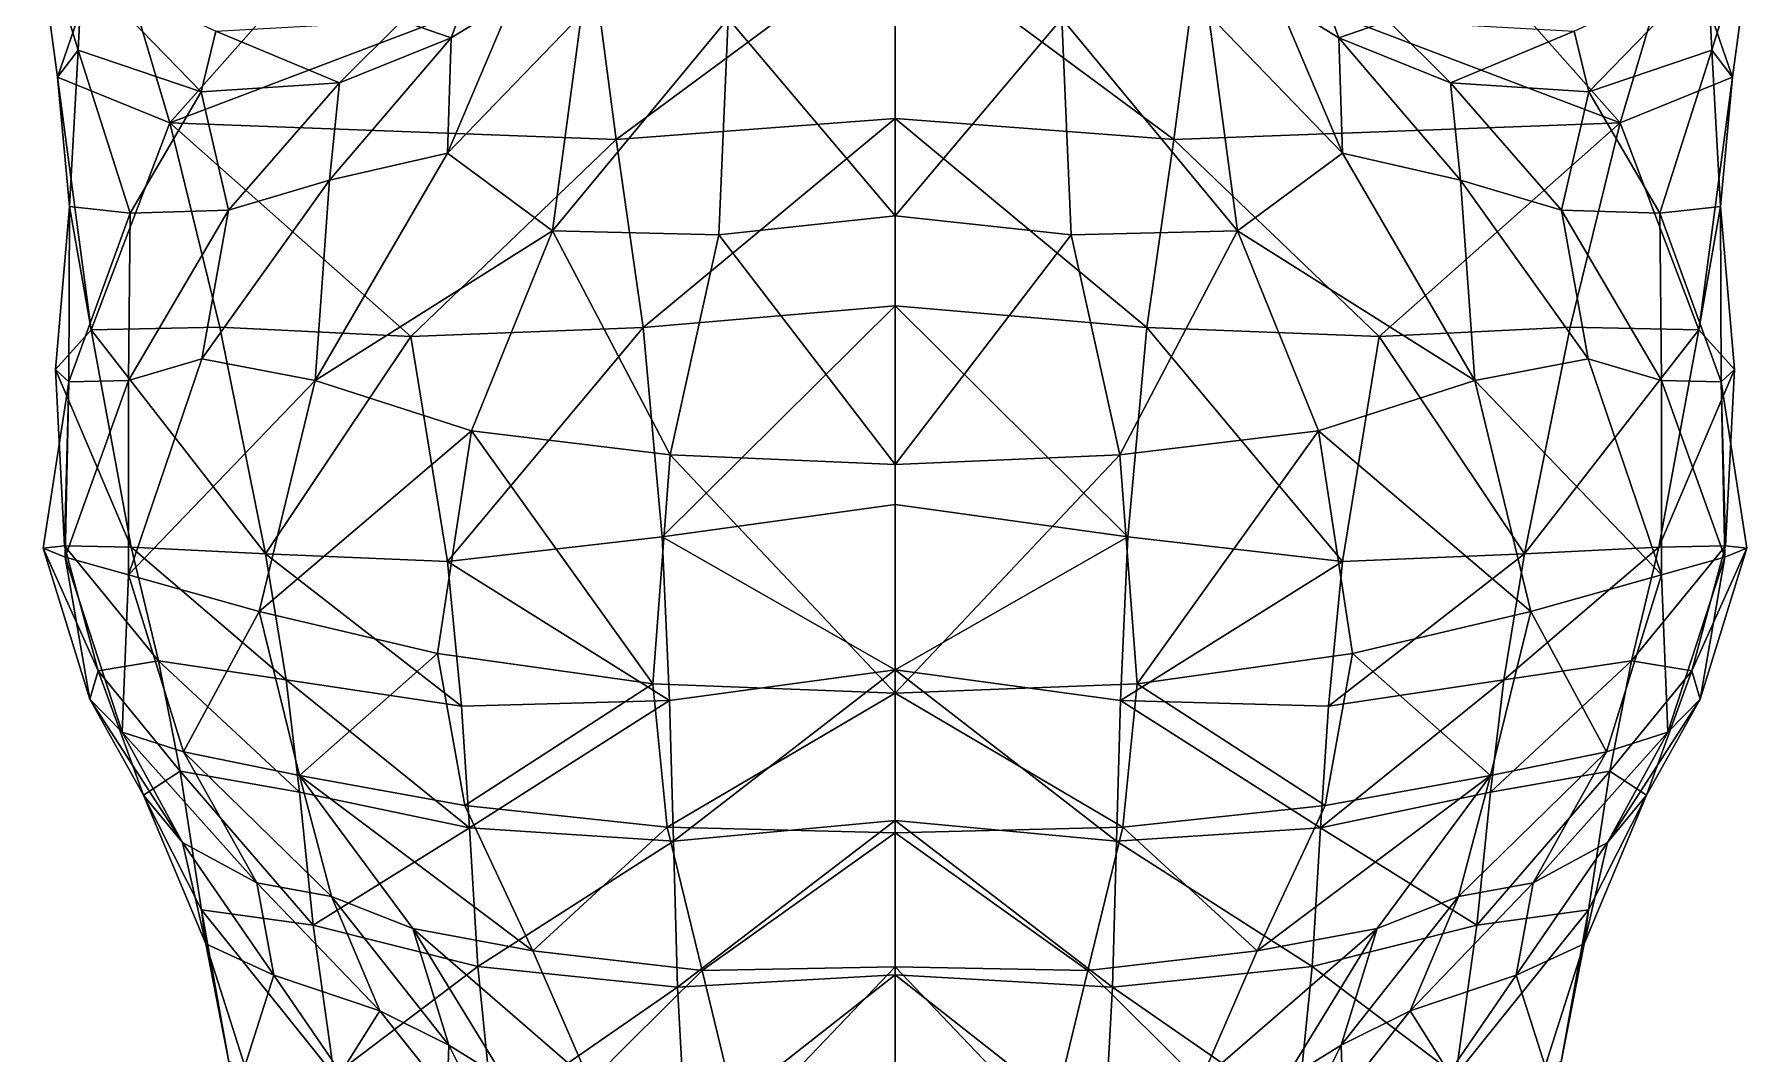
# Model space of a CAD drawing. Extents: x -1.07 to 1.07, y -3.15 to 5.89.
# Drawn here: x -0.921 to 0.921, y 0.252 to 1.342 of the extents above; entities that cross this region are included whole.
import ezdxf

# ---------------------------------------------------------------- set-up
doc = ezdxf.new("R2010")
doc.units = 0
doc.layers.add('TRICERTP$LWO', color=1, linetype='CONTINUOUS')

msp = doc.modelspace()

# ---------------------------------------------------------------- linework, layer by layer
at = {"layer": 'TRICERTP$LWO'}
for points in [[(-0.9211, 1.4781, 2.5135), (-0.8965, 1.2962, 2.5491), (-0.8395, 1.4611, 2.6532)], [(-0.8743, 1.3252, 2.342), (-0.9211, 1.4781, 2.5135), (-0.8701, 1.4118, 2.3186)], [(-0.9211, 1.4781, 2.5135), (-0.8743, 1.3252, 2.342), (-0.8965, 1.2962, 2.5491)], [(0.8965, 1.2962, 2.5491), (0.9211, 1.4781, 2.5135), (0.8395, 1.4611, 2.6532)], [(0.9211, 1.4781, 2.5135), (0.8743, 1.3252, 2.342), (0.8701, 1.4118, 2.3186)], [(0.8743, 1.3252, 2.342), (0.9211, 1.4781, 2.5135), (0.8965, 1.2962, 2.5491)], [(-0.7762, 1.2474, 2.7831), (-0.8395, 1.4611, 2.6532), (-0.8965, 1.2962, 2.5491)], [(-0.8395, 1.4611, 2.6532), (-0.7762, 1.2474, 2.7831), (-0.622, 1.4213, 2.8387)], [(0.7762, 1.2474, 2.7831), (0.8395, 1.4611, 2.6532), (0.622, 1.4213, 2.8387)], [(0.8395, 1.4611, 2.6532), (0.7762, 1.2474, 2.7831), (0.8965, 1.2962, 2.5491)], [(-0.4384, 1.438, 1.5993), (-0.475, 1.3384, 1.6685), (-0.5278, 1.3567, 1.8203)], [(-0.4094, 1.3787, 1.56), (-0.475, 1.3384, 1.6685), (-0.4384, 1.438, 1.5993)], [(-0.3233, 1.4193, 3.1786), (-0.2984, 1.2297, 3.2164), (0, 1.4505, 3.3554)], [(0, 1.2522, 3.3658), (0, 1.4505, 3.3554), (-0.2984, 1.2297, 3.2164)], [(0, 1.4505, 3.3554), (0, 1.2522, 3.3658), (0.2984, 1.2297, 3.2164)], [(0.2984, 1.2297, 3.2164), (0.3233, 1.4193, 3.1786), (0, 1.4505, 3.3554)], [(0.475, 1.3384, 1.6685), (0.4094, 1.3787, 1.56), (0.4384, 1.438, 1.5993)], [(0.475, 1.3384, 1.6685), (0.4384, 1.438, 1.5993), (0.5278, 1.3567, 1.8203)], [(-0.622, 1.4213, 2.8387), (-0.7762, 1.2474, 2.7831), (-0.3233, 1.4193, 3.1786)], [(-0.2984, 1.2297, 3.2164), (-0.3233, 1.4193, 3.1786), (-0.7762, 1.2474, 2.7831)], [(0.3233, 1.4193, 3.1786), (0.2984, 1.2297, 3.2164), (0.7762, 1.2474, 2.7831)], [(0.7762, 1.2474, 2.7831), (0.622, 1.4213, 2.8387), (0.3233, 1.4193, 3.1786)], [(-0.7427, 1.2807, 2.1029), (-0.8743, 1.3252, 2.342), (-0.8701, 1.4118, 2.3186)], [(-0.7268, 1.3456, 2.0397), (-0.7427, 1.2807, 2.1029), (-0.8701, 1.4118, 2.3186)], [(0, 1.405, 1.1577), (0, 1.1479, 1.1016), (-0.1786, 1.359, 1.2535)], [(0, 1.1479, 1.1016), (0, 1.405, 1.1577), (0.1786, 1.359, 1.2535)], [(0.7427, 1.2807, 2.1029), (0.7268, 1.3456, 2.0397), (0.8701, 1.4118, 2.3186)], [(0.8743, 1.3252, 2.342), (0.7427, 1.2807, 2.1029), (0.8701, 1.4118, 2.3186)], [(-0.4094, 1.3787, 1.56), (-0.4788, 1.2149, 1.5448), (-0.475, 1.3384, 1.6685)], [(-0.4094, 1.3787, 1.56), (-0.3357, 1.3634, 1.42), (-0.4788, 1.2149, 1.5448)], [(-0.3666, 1.132, 1.3285), (-0.4788, 1.2149, 1.5448), (-0.3357, 1.3634, 1.42)], [(-0.3357, 1.3634, 1.42), (-0.1786, 1.359, 1.2535), (-0.3666, 1.132, 1.3285)], [(0.1786, 1.359, 1.2535), (0.3357, 1.3634, 1.42), (0.3666, 1.132, 1.3285)], [(0.3357, 1.3634, 1.42), (0.4094, 1.3787, 1.56), (0.4788, 1.2149, 1.5448)], [(0.4788, 1.2149, 1.5448), (0.3666, 1.132, 1.3285), (0.3357, 1.3634, 1.42)], [(0.4788, 1.2149, 1.5448), (0.4094, 1.3787, 1.56), (0.475, 1.3384, 1.6685)], [(-0.5944, 1.2901, 1.8631), (-0.7427, 1.2807, 2.1029), (-0.7268, 1.3456, 2.0397)], [(-0.5278, 1.3567, 1.8203), (-0.5944, 1.2901, 1.8631), (-0.7268, 1.3456, 2.0397)], [(-0.475, 1.3384, 1.6685), (-0.5944, 1.2901, 1.8631), (-0.5278, 1.3567, 1.8203)], [(-0.1886, 1.1277, 1.1713), (-0.3666, 1.132, 1.3285), (-0.1786, 1.359, 1.2535)], [(-0.1886, 1.1277, 1.1713), (-0.1786, 1.359, 1.2535), (0, 1.1479, 1.1016)], [(0.1786, 1.359, 1.2535), (0.1886, 1.1277, 1.1713), (0, 1.1479, 1.1016)], [(0.3666, 1.132, 1.3285), (0.1886, 1.1277, 1.1713), (0.1786, 1.359, 1.2535)], [(0.5944, 1.2901, 1.8631), (0.475, 1.3384, 1.6685), (0.5278, 1.3567, 1.8203)], [(0.5944, 1.2901, 1.8631), (0.5278, 1.3567, 1.8203), (0.7268, 1.3456, 2.0397)], [(0.7427, 1.2807, 2.1029), (0.5944, 1.2901, 1.8631), (0.7268, 1.3456, 2.0397)], [(-0.475, 1.3384, 1.6685), (-0.6052, 1.1863, 1.7275), (-0.5944, 1.2901, 1.8631)], [(-0.4788, 1.2149, 1.5448), (-0.6052, 1.1863, 1.7275), (-0.475, 1.3384, 1.6685)], [(0.6052, 1.1863, 1.7275), (0.475, 1.3384, 1.6685), (0.5944, 1.2901, 1.8631)], [(0.6052, 1.1863, 1.7275), (0.4788, 1.2149, 1.5448), (0.475, 1.3384, 1.6685)], [(-0.8834, 1.1579, 2.3884), (-0.8965, 1.2962, 2.5491), (-0.8743, 1.3252, 2.342)], [(-0.8186, 1.151, 2.1633), (-0.8834, 1.1579, 2.3884), (-0.8743, 1.3252, 2.342)], [(-0.7427, 1.2807, 2.1029), (-0.8186, 1.151, 2.1633), (-0.8743, 1.3252, 2.342)], [(0.8186, 1.151, 2.1633), (0.7427, 1.2807, 2.1029), (0.8743, 1.3252, 2.342)], [(0.8834, 1.1579, 2.3884), (0.8186, 1.151, 2.1633), (0.8743, 1.3252, 2.342)], [(0.8965, 1.2962, 2.5491), (0.8834, 1.1579, 2.3884), (0.8743, 1.3252, 2.342)], [(-0.8965, 1.2962, 2.5491), (-0.8603, 1.026, 2.6051), (-0.7762, 1.2474, 2.7831)], [(-0.8965, 1.2962, 2.5491), (-0.8834, 1.1579, 2.3884), (-0.8603, 1.026, 2.6051)], [(-0.5944, 1.2901, 1.8631), (-0.7132, 1.154, 1.9444), (-0.7427, 1.2807, 2.1029)], [(-0.6052, 1.1863, 1.7275), (-0.7132, 1.154, 1.9444), (-0.5944, 1.2901, 1.8631)], [(0.7132, 1.154, 1.9444), (0.5944, 1.2901, 1.8631), (0.7427, 1.2807, 2.1029)], [(0.7132, 1.154, 1.9444), (0.6052, 1.1863, 1.7275), (0.5944, 1.2901, 1.8631)], [(0.8603, 1.026, 2.6051), (0.8965, 1.2962, 2.5491), (0.7762, 1.2474, 2.7831)], [(0.8834, 1.1579, 2.3884), (0.8965, 1.2962, 2.5491), (0.8603, 1.026, 2.6051)], [(-0.7132, 1.154, 1.9444), (-0.8186, 1.151, 2.1633), (-0.7427, 1.2807, 2.1029)], [(0.8186, 1.151, 2.1633), (0.7132, 1.154, 1.9444), (0.7427, 1.2807, 2.1029)], [(-0.7226, 1.0289, 2.7934), (-0.7762, 1.2474, 2.7831), (-0.8603, 1.026, 2.6051)], [(-0.7762, 1.2474, 2.7831), (-0.5181, 1.0189, 3.001), (-0.2984, 1.2297, 3.2164)], [(-0.5181, 1.0189, 3.001), (-0.7762, 1.2474, 2.7831), (-0.7226, 1.0289, 2.7934)], [(-0.2984, 1.2297, 3.2164), (-0.2696, 1.0284, 3.2414), (0, 1.2522, 3.3658)], [(0, 1.2522, 3.3658), (-0.2696, 1.0284, 3.2414), (0, 1.0519, 3.3573)], [(0.2696, 1.0284, 3.2414), (0.2984, 1.2297, 3.2164), (0, 1.2522, 3.3658)], [(0.2696, 1.0284, 3.2414), (0, 1.2522, 3.3658), (0, 1.0519, 3.3573)], [(0.5181, 1.0189, 3.001), (0.7762, 1.2474, 2.7831), (0.2984, 1.2297, 3.2164)], [(0.7762, 1.2474, 2.7831), (0.5181, 1.0189, 3.001), (0.7226, 1.0289, 2.7934)], [(0.7762, 1.2474, 2.7831), (0.7226, 1.0289, 2.7934), (0.8603, 1.026, 2.6051)], [(-0.2696, 1.0284, 3.2414), (-0.2984, 1.2297, 3.2164), (-0.5181, 1.0189, 3.001)], [(0.2984, 1.2297, 3.2164), (0.2696, 1.0284, 3.2414), (0.5181, 1.0189, 3.001)], [(-0.4788, 1.2149, 1.5448), (-0.6207, 0.9719, 1.5818), (-0.6052, 1.1863, 1.7275)], [(-0.4788, 1.2149, 1.5448), (-0.3666, 1.132, 1.3285), (-0.6207, 0.9719, 1.5818)], [(0.3666, 1.132, 1.3285), (0.4788, 1.2149, 1.5448), (0.6207, 0.9719, 1.5818)], [(0.6207, 0.9719, 1.5818), (0.4788, 1.2149, 1.5448), (0.6052, 1.1863, 1.7275)], [(-0.6052, 1.1863, 1.7275), (-0.7419, 0.9951, 1.8158), (-0.7132, 1.154, 1.9444)], [(-0.6207, 0.9719, 1.5818), (-0.7419, 0.9951, 1.8158), (-0.6052, 1.1863, 1.7275)], [(0.7419, 0.9951, 1.8158), (0.6052, 1.1863, 1.7275), (0.7132, 1.154, 1.9444)], [(0.7419, 0.9951, 1.8158), (0.6207, 0.9719, 1.5818), (0.6052, 1.1863, 1.7275)], [(-0.8984, 0.9836, 2.4269), (-0.8603, 1.026, 2.6051), (-0.8834, 1.1579, 2.3884)], [(-0.8841, 0.9704, 2.2298), (-0.8984, 0.9836, 2.4269), (-0.8834, 1.1579, 2.3884)], [(-0.8186, 1.151, 2.1633), (-0.8841, 0.9704, 2.2298), (-0.8834, 1.1579, 2.3884)], [(-0.8205, 0.9717, 2.0181), (-0.8841, 0.9704, 2.2298), (-0.8186, 1.151, 2.1633)], [(-0.7132, 1.154, 1.9444), (-0.8205, 0.9717, 2.0181), (-0.8186, 1.151, 2.1633)], [(-0.7419, 0.9951, 1.8158), (-0.8205, 0.9717, 2.0181), (-0.7132, 1.154, 1.9444)], [(0, 1.1479, 1.1016), (0, 0.8821, 1.0561), (-0.1886, 1.1277, 1.1713)], [(0, 0.8821, 1.0561), (0, 1.1479, 1.1016), (0.1886, 1.1277, 1.1713)], [(0.8205, 0.9717, 2.0181), (0.7132, 1.154, 1.9444), (0.8186, 1.151, 2.1633)], [(0.8205, 0.9717, 2.0181), (0.7419, 0.9951, 1.8158), (0.7132, 1.154, 1.9444)], [(0.8841, 0.9704, 2.2298), (0.8186, 1.151, 2.1633), (0.8834, 1.1579, 2.3884)], [(0.8841, 0.9704, 2.2298), (0.8205, 0.9717, 2.0181), (0.8186, 1.151, 2.1633)], [(0.8603, 1.026, 2.6051), (0.8984, 0.9836, 2.4269), (0.8834, 1.1579, 2.3884)], [(0.8984, 0.9836, 2.4269), (0.8841, 0.9704, 2.2298), (0.8834, 1.1579, 2.3884)], [(-0.4533, 0.918, 1.3143), (-0.6207, 0.9719, 1.5818), (-0.3666, 1.132, 1.3285)], [(-0.2407, 0.8923, 1.1287), (-0.4533, 0.918, 1.3143), (-0.3666, 1.132, 1.3285)], [(-0.1886, 1.1277, 1.1713), (-0.2407, 0.8923, 1.1287), (-0.3666, 1.132, 1.3285)], [(-0.2407, 0.8923, 1.1287), (-0.1886, 1.1277, 1.1713), (0, 0.8821, 1.0561)], [(0.1886, 1.1277, 1.1713), (0.2407, 0.8923, 1.1287), (0, 0.8821, 1.0561)], [(0.2407, 0.8923, 1.1287), (0.1886, 1.1277, 1.1713), (0.3666, 1.132, 1.3285)], [(0.4533, 0.918, 1.3143), (0.2407, 0.8923, 1.1287), (0.3666, 1.132, 1.3285)], [(0.6207, 0.9719, 1.5818), (0.4533, 0.918, 1.3143), (0.3666, 1.132, 1.3285)], [(-0.2696, 1.0284, 3.2414), (-0.2493, 0.8045, 3.2515), (0, 1.0519, 3.3573)], [(0, 0.8391, 3.341), (0, 1.0519, 3.3573), (-0.2493, 0.8045, 3.2515)], [(0, 1.0519, 3.3573), (0, 0.8391, 3.341), (0.2493, 0.8045, 3.2515)], [(0.2493, 0.8045, 3.2515), (0.2696, 1.0284, 3.2414), (0, 1.0519, 3.3573)], [(-0.8603, 1.026, 2.6051), (-0.8984, 0.9836, 2.4269), (-0.8175, 0.7935, 2.6292)], [(-0.7226, 1.0289, 2.7934), (-0.8603, 1.026, 2.6051), (-0.6736, 0.7863, 2.8288)], [(-0.8603, 1.026, 2.6051), (-0.8175, 0.7935, 2.6292), (-0.6736, 0.7863, 2.8288)], [(-0.7226, 1.0289, 2.7934), (-0.6736, 0.7863, 2.8288), (-0.5181, 1.0189, 3.001)], [(-0.5181, 1.0189, 3.001), (-0.6736, 0.7863, 2.8288), (-0.479, 0.7783, 3.0394)], [(-0.5181, 1.0189, 3.001), (-0.479, 0.7783, 3.0394), (-0.2696, 1.0284, 3.2414)], [(-0.2493, 0.8045, 3.2515), (-0.2696, 1.0284, 3.2414), (-0.479, 0.7783, 3.0394)], [(0.2696, 1.0284, 3.2414), (0.2493, 0.8045, 3.2515), (0.479, 0.7783, 3.0394)], [(0.479, 0.7783, 3.0394), (0.5181, 1.0189, 3.001), (0.2696, 1.0284, 3.2414)], [(0.6736, 0.7863, 2.8288), (0.5181, 1.0189, 3.001), (0.479, 0.7783, 3.0394)], [(0.6736, 0.7863, 2.8288), (0.7226, 1.0289, 2.7934), (0.5181, 1.0189, 3.001)], [(0.8603, 1.026, 2.6051), (0.7226, 1.0289, 2.7934), (0.6736, 0.7863, 2.8288)], [(0.8175, 0.7935, 2.6292), (0.8603, 1.026, 2.6051), (0.6736, 0.7863, 2.8288)], [(0.8984, 0.9836, 2.4269), (0.8603, 1.026, 2.6051), (0.8175, 0.7935, 2.6292)], [(-0.7419, 0.9951, 1.8158), (-0.8204, 0.7639, 1.8485), (-0.8205, 0.9717, 2.0181)], [(-0.7419, 0.9951, 1.8158), (-0.6207, 0.9719, 1.5818), (-0.8204, 0.7639, 1.8485)], [(0.6207, 0.9719, 1.5818), (0.7419, 0.9951, 1.8158), (0.8204, 0.7639, 1.8485)], [(0.8204, 0.7639, 1.8485), (0.7419, 0.9951, 1.8158), (0.8205, 0.9717, 2.0181)], [(-0.8888, 0.7952, 2.45), (-0.8175, 0.7935, 2.6292), (-0.8984, 0.9836, 2.4269)], [(-0.8984, 0.9836, 2.4269), (-0.8841, 0.9704, 2.2298), (-0.8888, 0.7952, 2.45)], [(0.8175, 0.7935, 2.6292), (0.8888, 0.7952, 2.45), (0.8984, 0.9836, 2.4269)], [(0.8841, 0.9704, 2.2298), (0.8984, 0.9836, 2.4269), (0.8888, 0.7952, 2.45)], [(-0.9116, 0.7924, 2.259), (-0.8888, 0.7952, 2.45), (-0.8841, 0.9704, 2.2298)], [(-0.888, 0.7829, 2.0579), (-0.9116, 0.7924, 2.259), (-0.8841, 0.9704, 2.2298)], [(-0.8205, 0.9717, 2.0181), (-0.888, 0.7829, 2.0579), (-0.8841, 0.9704, 2.2298)], [(-0.8204, 0.7639, 1.8485), (-0.888, 0.7829, 2.0579), (-0.8205, 0.9717, 2.0181)], [(-0.6806, 0.7249, 1.5701), (-0.8204, 0.7639, 1.8485), (-0.6207, 0.9719, 1.5818)], [(-0.6207, 0.9719, 1.5818), (-0.4533, 0.918, 1.3143), (-0.6806, 0.7249, 1.5701)], [(0.4533, 0.918, 1.3143), (0.6207, 0.9719, 1.5818), (0.6806, 0.7249, 1.5701)], [(0.8204, 0.7639, 1.8485), (0.6806, 0.7249, 1.5701), (0.6207, 0.9719, 1.5818)], [(0.888, 0.7829, 2.0579), (0.8204, 0.7639, 1.8485), (0.8205, 0.9717, 2.0181)], [(0.888, 0.7829, 2.0579), (0.8205, 0.9717, 2.0181), (0.8841, 0.9704, 2.2298)], [(0.8888, 0.7952, 2.45), (0.9116, 0.7924, 2.259), (0.8841, 0.9704, 2.2298)], [(0.9116, 0.7924, 2.259), (0.888, 0.7829, 2.0579), (0.8841, 0.9704, 2.2298)], [(-0.4898, 0.6799, 1.306), (-0.6806, 0.7249, 1.5701), (-0.4533, 0.918, 1.3143)], [(-0.2592, 0.6474, 1.1144), (-0.4898, 0.6799, 1.306), (-0.4533, 0.918, 1.3143)], [(-0.2407, 0.8923, 1.1287), (-0.2592, 0.6474, 1.1144), (-0.4533, 0.918, 1.3143)], [(0.2592, 0.6474, 1.1144), (0.2407, 0.8923, 1.1287), (0.4533, 0.918, 1.3143)], [(0.4898, 0.6799, 1.306), (0.2592, 0.6474, 1.1144), (0.4533, 0.918, 1.3143)], [(0.6806, 0.7249, 1.5701), (0.4898, 0.6799, 1.306), (0.4533, 0.918, 1.3143)], [(0, 0.6376, 1.0419), (-0.2592, 0.6474, 1.1144), (-0.2407, 0.8923, 1.1287)], [(0, 0.8821, 1.0561), (0, 0.6376, 1.0419), (-0.2407, 0.8923, 1.1287)], [(0, 0.6376, 1.0419), (0, 0.8821, 1.0561), (0.2407, 0.8923, 1.1287)], [(0.2592, 0.6474, 1.1144), (0, 0.6376, 1.0419), (0.2407, 0.8923, 1.1287)], [(0, 0.8391, 3.341), (-0.2493, 0.8045, 3.2515), (0, 0.6623, 3.3029)], [(0.2493, 0.8045, 3.2515), (0, 0.8391, 3.341), (0, 0.6623, 3.3029)], [(-0.8888, 0.7952, 2.45), (-0.9116, 0.7924, 2.259), (-0.8528, 0.6614, 2.4249)], [(-0.9116, 0.7924, 2.259), (-0.8616, 0.6312, 2.2166), (-0.8528, 0.6614, 2.4249)], [(-0.9116, 0.7924, 2.259), (-0.888, 0.7829, 2.0579), (-0.8616, 0.6312, 2.2166)], [(-0.8175, 0.7935, 2.6292), (-0.8888, 0.7952, 2.45), (-0.7882, 0.6721, 2.619)], [(-0.8888, 0.7952, 2.45), (-0.8528, 0.6614, 2.4249), (-0.7882, 0.6721, 2.619)], [(-0.6736, 0.7863, 2.8288), (-0.8175, 0.7935, 2.6292), (-0.6515, 0.6517, 2.8194)], [(-0.8175, 0.7935, 2.6292), (-0.7882, 0.6721, 2.619), (-0.6515, 0.6517, 2.8194)], [(-0.2493, 0.8045, 3.2515), (-0.479, 0.7783, 3.0394), (-0.2414, 0.6296, 3.2267)], [(-0.2414, 0.6296, 3.2267), (0, 0.6623, 3.3029), (-0.2493, 0.8045, 3.2515)], [(0, 0.6623, 3.3029), (0.2414, 0.6296, 3.2267), (0.2493, 0.8045, 3.2515)], [(0.479, 0.7783, 3.0394), (0.2493, 0.8045, 3.2515), (0.2414, 0.6296, 3.2267)], [(0.8175, 0.7935, 2.6292), (0.6736, 0.7863, 2.8288), (0.6515, 0.6517, 2.8194)], [(0.7882, 0.6721, 2.619), (0.8175, 0.7935, 2.6292), (0.6515, 0.6517, 2.8194)], [(0.8888, 0.7952, 2.45), (0.8175, 0.7935, 2.6292), (0.7882, 0.6721, 2.619)], [(0.8528, 0.6614, 2.4249), (0.8888, 0.7952, 2.45), (0.7882, 0.6721, 2.619)], [(0.9116, 0.7924, 2.259), (0.8888, 0.7952, 2.45), (0.8528, 0.6614, 2.4249)], [(0.8616, 0.6312, 2.2166), (0.9116, 0.7924, 2.259), (0.8528, 0.6614, 2.4249)], [(0.888, 0.7829, 2.0579), (0.9116, 0.7924, 2.259), (0.8616, 0.6312, 2.2166)], [(-0.888, 0.7829, 2.0579), (-0.8271, 0.5956, 2.0065), (-0.8616, 0.6312, 2.2166)], [(-0.888, 0.7829, 2.0579), (-0.8204, 0.7639, 1.8485), (-0.8271, 0.5956, 2.0065)], [(-0.479, 0.7783, 3.0394), (-0.6736, 0.7863, 2.8288), (-0.4639, 0.6234, 3.0282)], [(-0.6736, 0.7863, 2.8288), (-0.6515, 0.6517, 2.8194), (-0.4639, 0.6234, 3.0282)], [(-0.479, 0.7783, 3.0394), (-0.4639, 0.6234, 3.0282), (-0.2414, 0.6296, 3.2267)], [(0.4639, 0.6234, 3.0282), (0.479, 0.7783, 3.0394), (0.2414, 0.6296, 3.2267)], [(0.6736, 0.7863, 2.8288), (0.479, 0.7783, 3.0394), (0.4639, 0.6234, 3.0282)], [(0.6515, 0.6517, 2.8194), (0.6736, 0.7863, 2.8288), (0.4639, 0.6234, 3.0282)], [(0.8204, 0.7639, 1.8485), (0.888, 0.7829, 2.0579), (0.8271, 0.5956, 2.0065)], [(0.8271, 0.5956, 2.0065), (0.888, 0.7829, 2.0579), (0.8616, 0.6312, 2.2166)], [(-0.8204, 0.7639, 1.8485), (-0.7616, 0.5748, 1.8112), (-0.8271, 0.5956, 2.0065)], [(-0.8204, 0.7639, 1.8485), (-0.6806, 0.7249, 1.5701), (-0.7616, 0.5748, 1.8112)], [(0.6806, 0.7249, 1.5701), (0.8204, 0.7639, 1.8485), (0.7616, 0.5748, 1.8112)], [(0.7616, 0.5748, 1.8112), (0.8204, 0.7639, 1.8485), (0.8271, 0.5956, 2.0065)], [(-0.6372, 0.5493, 1.5651), (-0.7616, 0.5748, 1.8112), (-0.6806, 0.7249, 1.5701)], [(-0.6806, 0.7249, 1.5701), (-0.4898, 0.6799, 1.306), (-0.6372, 0.5493, 1.5651)], [(0.4898, 0.6799, 1.306), (0.6806, 0.7249, 1.5701), (0.6372, 0.5493, 1.5651)], [(0.7616, 0.5748, 1.8112), (0.6372, 0.5493, 1.5651), (0.6806, 0.7249, 1.5701)], [(-0.7882, 0.6721, 2.619), (-0.8528, 0.6614, 2.4249), (-0.7652, 0.554, 2.5889)], [(-0.6515, 0.6517, 2.8194), (-0.7882, 0.6721, 2.619), (-0.6372, 0.5316, 2.7875)], [(-0.7882, 0.6721, 2.619), (-0.7652, 0.554, 2.5889), (-0.6372, 0.5316, 2.7875)], [(-0.4604, 0.5174, 1.3178), (-0.6372, 0.5493, 1.5651), (-0.4898, 0.6799, 1.306)], [(-0.4898, 0.6799, 1.306), (-0.2592, 0.6474, 1.1144), (-0.4604, 0.5174, 1.3178)], [(0.2592, 0.6474, 1.1144), (0.4898, 0.6799, 1.306), (0.4604, 0.5174, 1.3178)], [(0.6372, 0.5493, 1.5651), (0.4604, 0.5174, 1.3178), (0.4898, 0.6799, 1.306)], [(0.7882, 0.6721, 2.619), (0.6515, 0.6517, 2.8194), (0.6372, 0.5316, 2.7875)], [(0.7652, 0.554, 2.5889), (0.7882, 0.6721, 2.619), (0.6372, 0.5316, 2.7875)], [(0.8528, 0.6614, 2.4249), (0.7882, 0.6721, 2.619), (0.7652, 0.554, 2.5889)], [(-0.8528, 0.6614, 2.4249), (-0.8616, 0.6312, 2.2166), (-0.8042, 0.5285, 2.3636)], [(-0.8528, 0.6614, 2.4249), (-0.8042, 0.5285, 2.3636), (-0.7652, 0.554, 2.5889)], [(-0.4639, 0.6234, 3.0282), (-0.6515, 0.6517, 2.8194), (-0.4554, 0.4934, 2.9845)], [(-0.6515, 0.6517, 2.8194), (-0.6372, 0.5316, 2.7875), (-0.4554, 0.4934, 2.9845)], [(-0.2439, 0.494, 1.1268), (-0.4604, 0.5174, 1.3178), (-0.2592, 0.6474, 1.1144)], [(-0.2592, 0.6474, 1.1144), (0, 0.6376, 1.0419), (-0.2439, 0.494, 1.1268)], [(-0.2414, 0.6296, 3.2267), (-0.2372, 0.4792, 3.1669), (0, 0.6623, 3.3029)], [(0, 0.5012, 3.2293), (0, 0.6623, 3.3029), (-0.2372, 0.4792, 3.1669)], [(0, 0.6623, 3.3029), (0, 0.5012, 3.2293), (0.2372, 0.4792, 3.1669)], [(0.2372, 0.4792, 3.1669), (0.2414, 0.6296, 3.2267), (0, 0.6623, 3.3029)], [(0, 0.6376, 1.0419), (0.2592, 0.6474, 1.1144), (0.2439, 0.494, 1.1268)], [(0.4604, 0.5174, 1.3178), (0.2439, 0.494, 1.1268), (0.2592, 0.6474, 1.1144)], [(0.6515, 0.6517, 2.8194), (0.4639, 0.6234, 3.0282), (0.4554, 0.4934, 2.9845)], [(0.6372, 0.5316, 2.7875), (0.6515, 0.6517, 2.8194), (0.4554, 0.4934, 2.9845)], [(0.8042, 0.5285, 2.3636), (0.8528, 0.6614, 2.4249), (0.7652, 0.554, 2.5889)], [(0.8616, 0.6312, 2.2166), (0.8528, 0.6614, 2.4249), (0.8042, 0.5285, 2.3636)], [(-0.8616, 0.6312, 2.2166), (-0.7625, 0.4777, 2.1087), (-0.8042, 0.5285, 2.3636)], [(-0.8616, 0.6312, 2.2166), (-0.8271, 0.5956, 2.0065), (-0.7625, 0.4777, 2.1087)], [(-0.4639, 0.6234, 3.0282), (-0.4554, 0.4934, 2.9845), (-0.2414, 0.6296, 3.2267)], [(-0.2372, 0.4792, 3.1669), (-0.2414, 0.6296, 3.2267), (-0.4554, 0.4934, 2.9845)], [(0, 0.4881, 1.0559), (-0.2439, 0.494, 1.1268), (0, 0.6376, 1.0419)], [(0.2439, 0.494, 1.1268), (0, 0.4881, 1.0559), (0, 0.6376, 1.0419)], [(0.2414, 0.6296, 3.2267), (0.2372, 0.4792, 3.1669), (0.4554, 0.4934, 2.9845)], [(0.4554, 0.4934, 2.9845), (0.4639, 0.6234, 3.0282), (0.2414, 0.6296, 3.2267)], [(0.7625, 0.4777, 2.1087), (0.8616, 0.6312, 2.2166), (0.8042, 0.5285, 2.3636)], [(0.8271, 0.5956, 2.0065), (0.8616, 0.6312, 2.2166), (0.7625, 0.4777, 2.1087)], [(-0.8271, 0.5956, 2.0065), (-0.683, 0.4345, 1.8411), (-0.7625, 0.4777, 2.1087)], [(-0.8271, 0.5956, 2.0065), (-0.7616, 0.5748, 1.8112), (-0.683, 0.4345, 1.8411)], [(0.683, 0.4345, 1.8411), (0.8271, 0.5956, 2.0065), (0.7625, 0.4777, 2.1087)], [(0.7616, 0.5748, 1.8112), (0.8271, 0.5956, 2.0065), (0.683, 0.4345, 1.8411)], [(-0.7616, 0.5748, 1.8112), (-0.603, 0.4198, 1.6469), (-0.683, 0.4345, 1.8411)], [(-0.7616, 0.5748, 1.8112), (-0.6372, 0.5493, 1.5651), (-0.603, 0.4198, 1.6469)], [(0.603, 0.4198, 1.6469), (0.7616, 0.5748, 1.8112), (0.683, 0.4345, 1.8411)], [(0.6372, 0.5493, 1.5651), (0.7616, 0.5748, 1.8112), (0.603, 0.4198, 1.6469)], [(-0.7652, 0.554, 2.5889), (-0.8042, 0.5285, 2.3636), (-0.7423, 0.4056, 2.5579)], [(-0.6372, 0.5316, 2.7875), (-0.7652, 0.554, 2.5889), (-0.6226, 0.3894, 2.7584)], [(-0.7652, 0.554, 2.5889), (-0.7423, 0.4056, 2.5579), (-0.6226, 0.3894, 2.7584)], [(0.7652, 0.554, 2.5889), (0.6372, 0.5316, 2.7875), (0.6226, 0.3894, 2.7584)], [(0.7423, 0.4056, 2.5579), (0.7652, 0.554, 2.5889), (0.6226, 0.3894, 2.7584)], [(0.8042, 0.5285, 2.3636), (0.7652, 0.554, 2.5889), (0.7423, 0.4056, 2.5579)], [(-0.516, 0.3857, 1.4924), (-0.603, 0.4198, 1.6469), (-0.6372, 0.5493, 1.5651)], [(-0.4604, 0.5174, 1.3178), (-0.3878, 0.3618, 1.3013), (-0.6372, 0.5493, 1.5651)], [(-0.3878, 0.3618, 1.3013), (-0.516, 0.3857, 1.4924), (-0.6372, 0.5493, 1.5651)], [(0.3878, 0.3618, 1.3013), (0.4604, 0.5174, 1.3178), (0.6372, 0.5493, 1.5651)], [(0.516, 0.3857, 1.4924), (0.3878, 0.3618, 1.3013), (0.6372, 0.5493, 1.5651)], [(0.603, 0.4198, 1.6469), (0.516, 0.3857, 1.4924), (0.6372, 0.5493, 1.5651)], [(-0.8042, 0.5285, 2.3636), (-0.7377, 0.3694, 2.3075), (-0.7423, 0.4056, 2.5579)], [(-0.8042, 0.5285, 2.3636), (-0.7625, 0.4777, 2.1087), (-0.7377, 0.3694, 2.3075)], [(-0.6372, 0.5316, 2.7875), (-0.6226, 0.3894, 2.7584), (-0.4554, 0.4934, 2.9845)], [(-0.4604, 0.5174, 1.3178), (-0.2439, 0.494, 1.1268), (-0.3878, 0.3618, 1.3013)], [(0.2439, 0.494, 1.1268), (0.4604, 0.5174, 1.3178), (0.3878, 0.3618, 1.3013)], [(0.6226, 0.3894, 2.7584), (0.6372, 0.5316, 2.7875), (0.4554, 0.4934, 2.9845)], [(0.7377, 0.3694, 2.3075), (0.8042, 0.5285, 2.3636), (0.7423, 0.4056, 2.5579)], [(0.7625, 0.4777, 2.1087), (0.8042, 0.5285, 2.3636), (0.7377, 0.3694, 2.3075)], [(-0.2372, 0.4792, 3.1669), (-0.2327, 0.323, 3.1138), (0, 0.5012, 3.2293)], [(0, 0.3363, 3.1524), (0, 0.5012, 3.2293), (-0.2327, 0.323, 3.1138)], [(0, 0.5012, 3.2293), (0, 0.3363, 3.1524), (0.2327, 0.323, 3.1138)], [(0.2327, 0.323, 3.1138), (0.2372, 0.4792, 3.1669), (0, 0.5012, 3.2293)], [(-0.4465, 0.3452, 2.9541), (-0.4554, 0.4934, 2.9845), (-0.6226, 0.3894, 2.7584)], [(-0.4554, 0.4934, 2.9845), (-0.4465, 0.3452, 2.9541), (-0.2372, 0.4792, 3.1669)], [(-0.2327, 0.323, 3.1138), (-0.2372, 0.4792, 3.1669), (-0.4465, 0.3452, 2.9541)], [(-0.2065, 0.3408, 1.1313), (-0.3878, 0.3618, 1.3013), (-0.2439, 0.494, 1.1268)], [(-0.2439, 0.494, 1.1268), (0, 0.4881, 1.0559), (-0.2065, 0.3408, 1.1313)], [(0, 0.3446, 1.0695), (-0.2065, 0.3408, 1.1313), (0, 0.4881, 1.0559)], [(0, 0.4881, 1.0559), (0.2439, 0.494, 1.1268), (0.2065, 0.3408, 1.1313)], [(0.2065, 0.3408, 1.1313), (0, 0.3446, 1.0695), (0, 0.4881, 1.0559)], [(0.3878, 0.3618, 1.3013), (0.2065, 0.3408, 1.1313), (0.2439, 0.494, 1.1268)], [(0.2372, 0.4792, 3.1669), (0.2327, 0.323, 3.1138), (0.4465, 0.3452, 2.9541)], [(0.4465, 0.3452, 2.9541), (0.4554, 0.4934, 2.9845), (0.2372, 0.4792, 3.1669)], [(0.4554, 0.4934, 2.9845), (0.4465, 0.3452, 2.9541), (0.6226, 0.3894, 2.7584)], [(-0.7625, 0.4777, 2.1087), (-0.665, 0.3357, 1.9556), (-0.7377, 0.3694, 2.3075)], [(-0.7625, 0.4777, 2.1087), (-0.683, 0.4345, 1.8411), (-0.665, 0.3357, 1.9556)], [(0.665, 0.3357, 1.9556), (0.7625, 0.4777, 2.1087), (0.7377, 0.3694, 2.3075)], [(0.683, 0.4345, 1.8411), (0.7625, 0.4777, 2.1087), (0.665, 0.3357, 1.9556)], [(-0.683, 0.4345, 1.8411), (-0.5513, 0.2977, 1.6662), (-0.665, 0.3357, 1.9556)], [(-0.683, 0.4345, 1.8411), (-0.603, 0.4198, 1.6469), (-0.5513, 0.2977, 1.6662)], [(0.5513, 0.2977, 1.6662), (0.683, 0.4345, 1.8411), (0.665, 0.3357, 1.9556)], [(0.603, 0.4198, 1.6469), (0.683, 0.4345, 1.8411), (0.5513, 0.2977, 1.6662)], [(-0.7423, 0.4056, 2.5579), (-0.7377, 0.3694, 2.3075), (-0.713, 0.243, 2.5469)], [(-0.6226, 0.3894, 2.7584), (-0.7423, 0.4056, 2.5579), (-0.6001, 0.229, 2.7515)], [(-0.7423, 0.4056, 2.5579), (-0.713, 0.243, 2.5469), (-0.6001, 0.229, 2.7515)], [(-0.603, 0.4198, 1.6469), (-0.4776, 0.261, 1.5327), (-0.5513, 0.2977, 1.6662)], [(-0.603, 0.4198, 1.6469), (-0.516, 0.3857, 1.4924), (-0.4776, 0.261, 1.5327)], [(0.4776, 0.261, 1.5327), (0.603, 0.4198, 1.6469), (0.5513, 0.2977, 1.6662)], [(0.516, 0.3857, 1.4924), (0.603, 0.4198, 1.6469), (0.4776, 0.261, 1.5327)], [(0.7423, 0.4056, 2.5579), (0.6226, 0.3894, 2.7584), (0.6001, 0.229, 2.7515)], [(0.713, 0.243, 2.5469), (0.7423, 0.4056, 2.5579), (0.6001, 0.229, 2.7515)], [(0.7377, 0.3694, 2.3075), (0.7423, 0.4056, 2.5579), (0.713, 0.243, 2.5469)], [(-0.6226, 0.3894, 2.7584), (-0.6001, 0.229, 2.7515), (-0.4465, 0.3452, 2.9541)], [(0.6001, 0.229, 2.7515), (0.6226, 0.3894, 2.7584), (0.4465, 0.3452, 2.9541)], [(-0.7377, 0.3694, 2.3075), (-0.6957, 0.2385, 2.234), (-0.713, 0.243, 2.5469)], [(-0.7377, 0.3694, 2.3075), (-0.665, 0.3357, 1.9556), (-0.6957, 0.2385, 2.234)], [(-0.4167, 0.2233, 1.4416), (-0.4776, 0.261, 1.5327), (-0.516, 0.3857, 1.4924)], [(-0.3878, 0.3618, 1.3013), (-0.3265, 0.2219, 1.2943), (-0.516, 0.3857, 1.4924)], [(-0.3265, 0.2219, 1.2943), (-0.4167, 0.2233, 1.4416), (-0.516, 0.3857, 1.4924)], [(0.3265, 0.2219, 1.2943), (0.3878, 0.3618, 1.3013), (0.516, 0.3857, 1.4924)], [(0.4167, 0.2233, 1.4416), (0.3265, 0.2219, 1.2943), (0.516, 0.3857, 1.4924)], [(0.4776, 0.261, 1.5327), (0.4167, 0.2233, 1.4416), (0.516, 0.3857, 1.4924)], [(0.665, 0.3357, 1.9556), (0.7377, 0.3694, 2.3075), (0.6957, 0.2385, 2.234)], [(0.6957, 0.2385, 2.234), (0.7377, 0.3694, 2.3075), (0.713, 0.243, 2.5469)], [(-0.3878, 0.3618, 1.3013), (-0.2065, 0.3408, 1.1313), (-0.3265, 0.2219, 1.2943)], [(0.2065, 0.3408, 1.1313), (0.3878, 0.3618, 1.3013), (0.3265, 0.2219, 1.2943)], [(-0.665, 0.3357, 1.9556), (-0.5933, 0.2312, 1.8457), (-0.6957, 0.2385, 2.234)], [(-0.665, 0.3357, 1.9556), (-0.5513, 0.2977, 1.6662), (-0.5933, 0.2312, 1.8457)], [(-0.4305, 0.1862, 2.9414), (-0.4465, 0.3452, 2.9541), (-0.6001, 0.229, 2.7515)], [(-0.4465, 0.3452, 2.9541), (-0.4305, 0.1862, 2.9414), (-0.2327, 0.323, 3.1138)], [(-0.1653, 0.1715, 1.152), (-0.3265, 0.2219, 1.2943), (-0.2065, 0.3408, 1.1313)], [(-0.2327, 0.323, 3.1138), (-0.2238, 0.1605, 3.086), (0, 0.3363, 3.1524)], [(0, 0.3363, 3.1524), (-0.2238, 0.1605, 3.086), (0, 0.1158, 3.0987)], [(-0.2065, 0.3408, 1.1313), (0, 0.3446, 1.0695), (-0.1653, 0.1715, 1.152)], [(0, -0.0006, 1.117), (-0.1653, 0.1715, 1.152), (0, 0.3446, 1.0695)], [(0, 0.3446, 1.0695), (0.2065, 0.3408, 1.1313), (0.1653, 0.1715, 1.152)], [(0.1653, 0.1715, 1.152), (0, -0.0006, 1.117), (0, 0.3446, 1.0695)], [(0.2238, 0.1605, 3.086), (0.2327, 0.323, 3.1138), (0, 0.3363, 3.1524)], [(0.2238, 0.1605, 3.086), (0, 0.3363, 3.1524), (0, 0.1158, 3.0987)], [(0.3265, 0.2219, 1.2943), (0.1653, 0.1715, 1.152), (0.2065, 0.3408, 1.1313)], [(0.4305, 0.1862, 2.9414), (0.4465, 0.3452, 2.9541), (0.2327, 0.323, 3.1138)], [(0.4465, 0.3452, 2.9541), (0.4305, 0.1862, 2.9414), (0.6001, 0.229, 2.7515)], [(0.5513, 0.2977, 1.6662), (0.665, 0.3357, 1.9556), (0.5933, 0.2312, 1.8457)], [(0.5933, 0.2312, 1.8457), (0.665, 0.3357, 1.9556), (0.6957, 0.2385, 2.234)], [(-0.2238, 0.1605, 3.086), (-0.2327, 0.323, 3.1138), (-0.4305, 0.1862, 2.9414)], [(0.2327, 0.323, 3.1138), (0.2238, 0.1605, 3.086), (0.4305, 0.1862, 2.9414)], [(-0.5513, 0.2977, 1.6662), (-0.4792, 0.2071, 1.5784), (-0.5933, 0.2312, 1.8457)], [(-0.5513, 0.2977, 1.6662), (-0.4776, 0.261, 1.5327), (-0.4792, 0.2071, 1.5784)], [(0.4776, 0.261, 1.5327), (0.5513, 0.2977, 1.6662), (0.4792, 0.2071, 1.5784)], [(0.4792, 0.2071, 1.5784), (0.5513, 0.2977, 1.6662), (0.5933, 0.2312, 1.8457)], [(-0.4776, 0.261, 1.5327), (-0.4167, 0.1391, 1.483), (-0.4792, 0.2071, 1.5784)], [(-0.4776, 0.261, 1.5327), (-0.4167, 0.2233, 1.4416), (-0.4167, 0.1391, 1.483)], [(0.4167, 0.1391, 1.483), (0.4776, 0.261, 1.5327), (0.4792, 0.2071, 1.5784)], [(0.4167, 0.2233, 1.4416), (0.4776, 0.261, 1.5327), (0.4167, 0.1391, 1.483)]]:
    msp.add_3dface(points, dxfattribs=at)

doc.saveas('drawing.dxf')
